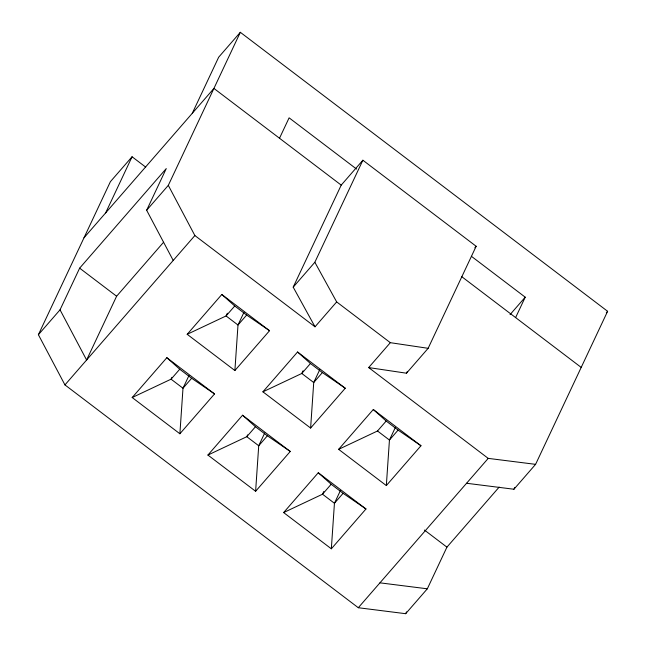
<?xml version="1.0" encoding="UTF-8"?>
<svg xmlns="http://www.w3.org/2000/svg" width="646" height="646" viewBox="0 0 646 646"><rect width="100%" height="100%" fill="white"/><g stroke="black" fill="none" stroke-linecap="round" stroke-linejoin="round"><path stroke-width="0.97" d="M179.887 433.765L214.537 393.931L166.838 357.698L132.188 397.532L179.887 433.765L182.996 388.23L188.979 375.52M234.886 370.538L269.535 330.712L221.836 294.479L187.187 334.305L234.886 370.538L237.994 325.011L243.978 312.293M255.614 491.283L290.256 451.457L242.557 415.225L207.915 455.05L255.614 491.283L258.723 445.748L264.699 433.038M310.613 428.056L345.255 388.23L297.556 351.997L262.914 391.823L310.613 428.056L313.722 382.529L319.697 369.811M331.333 548.801L365.975 508.975L318.276 472.743L283.634 512.569L331.333 548.801L334.442 503.274L340.426 490.556M386.332 485.574L420.974 445.748L373.283 409.516L338.633 449.341L386.332 485.574L389.441 440.047L395.425 427.329M499.164 487.1L446.927 547.146L427.321 588.805L405.672 613.7L358.296 607.725L64.947 384.903L38.389 334.709L110.409 181.655L132.067 156.76L145.73 167.136M38.389 334.709L60.038 309.822L79.644 268.155L166.264 168.582L146.65 210.249L173.217 260.443M105.653 212.881L132.067 156.76M192.266 113.316L218.679 57.195L240.328 32.3L607.611 311.291L535.591 464.345L513.933 489.24L466.565 483.265M146.65 210.249L168.307 185.362L240.328 32.3M163.559 242.266L116.611 296.231L86.604 360.008L60.038 309.822M279.508 138.244L289.109 117.83L356.568 169.074M171.925 377.361L171.069 379.178L132.188 397.532M227.352 313.221L226.076 315.951L187.187 334.305M362.874 160.224L314.852 262.26L336.663 301.916L315.014 326.803L293.203 287.155L341.217 185.119L362.874 160.224L476.159 246.279L428.137 348.315L406.487 373.21L368.672 367.566L390.329 342.679L428.137 348.315M247.652 434.879L246.796 436.696L207.915 455.05M303.079 370.739L301.795 373.469L262.914 391.823M323.799 491.485L322.515 494.214L283.634 512.569M406.487 373.21L407.343 371.385M515.621 317.59L525.222 297.184L471.41 256.309M405.672 613.7L406.52 611.891M513.933 489.24L514.789 487.431M84.004 237.776L213.923 88.421L341.217 185.119M64.947 384.903L194.874 235.548L168.307 185.362M191.66 378.273L179.733 369.221L171.069 379.178L182.996 388.23L191.66 378.273L214.537 393.931M246.659 315.054L234.732 305.994L226.076 315.951L237.994 325.011L246.659 315.054L269.535 330.712M293.203 287.155L314.852 262.26M267.379 435.792L255.453 426.74L246.796 436.696L258.723 445.748L267.379 435.792L290.256 451.457M322.378 372.572L310.451 363.512L301.795 373.469L313.722 382.529L322.378 372.572L345.255 388.23M474.842 247.781L476.159 246.279M343.099 493.31L331.18 484.258L322.515 494.214L334.442 503.274L343.099 493.31L365.975 508.975M338.633 449.341L377.514 430.987L386.179 421.03L398.106 430.091L420.974 445.748M398.106 430.091L389.441 440.047L377.514 430.987M510.049 314.618L525.222 297.184M606.303 312.793L607.611 311.291M358.296 607.725L488.215 458.377L535.591 464.345M379.953 582.837L427.321 588.805M461.648 276.593L581.206 367.413M336.663 301.916L390.329 342.679M194.874 235.548L315.014 326.803M368.672 367.566L488.215 458.377M79.644 268.155L116.611 296.231M424.43 530.051L446.927 547.146M373.283 409.516L386.179 421.03M297.556 351.997L310.451 363.512M221.836 294.479L234.732 305.994M318.276 472.743L331.18 484.258M242.557 415.225L255.453 426.74M166.838 357.698L179.733 369.221"/></g></svg>
